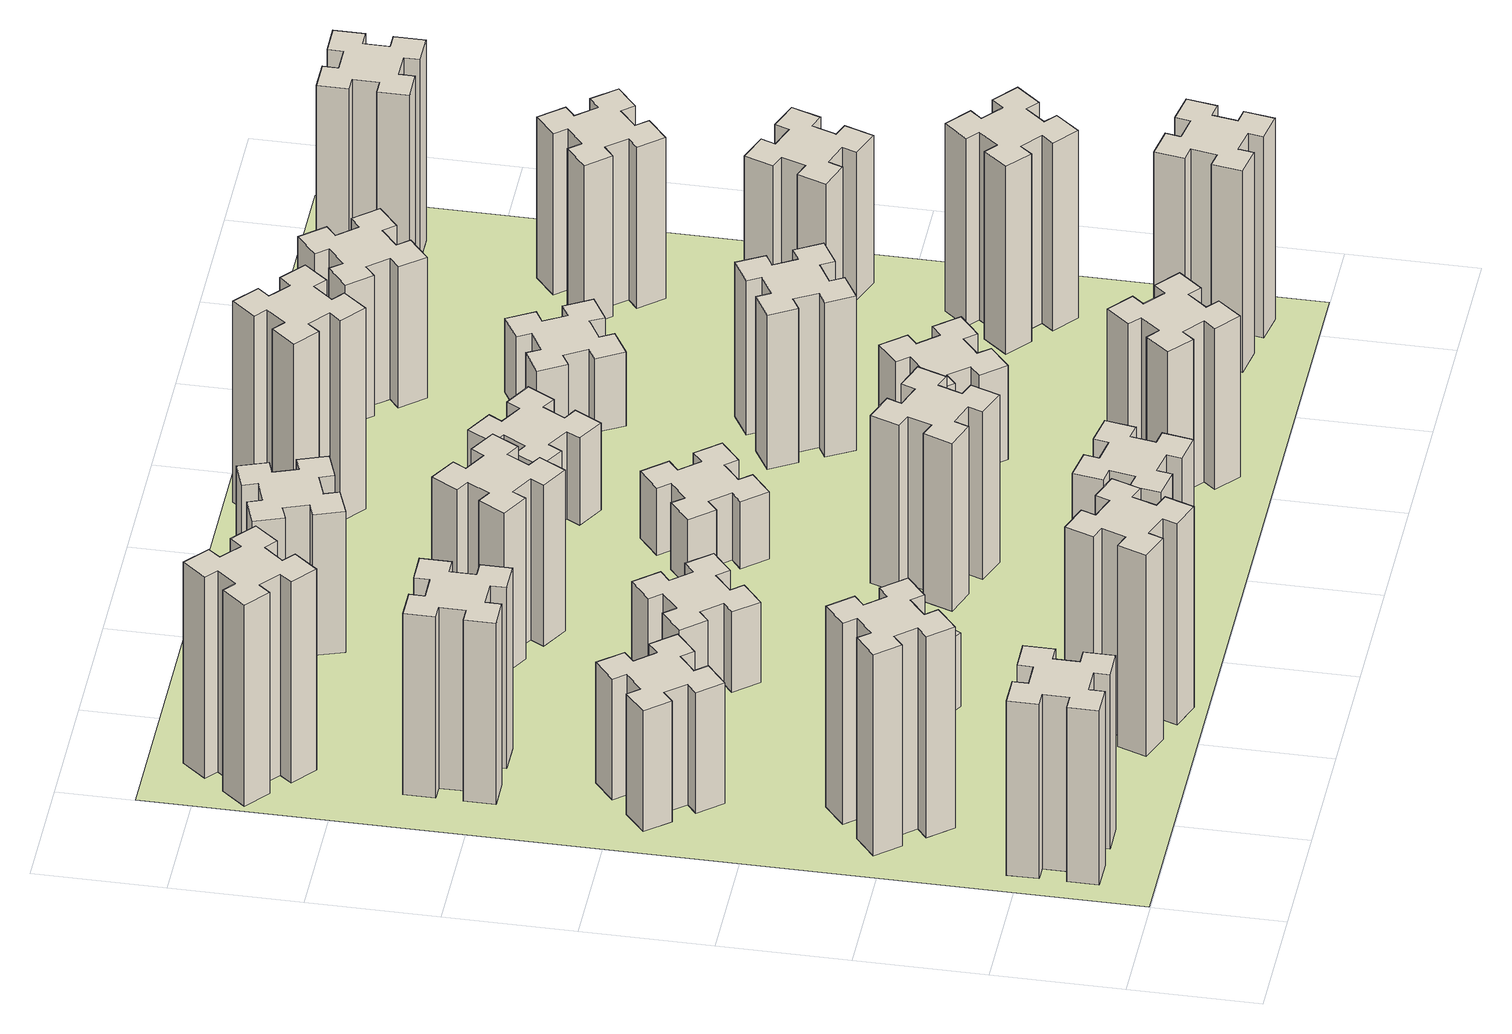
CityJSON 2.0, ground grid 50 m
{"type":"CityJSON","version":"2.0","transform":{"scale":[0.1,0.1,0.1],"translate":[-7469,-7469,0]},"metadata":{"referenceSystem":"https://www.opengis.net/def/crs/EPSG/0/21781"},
"CityObjects":{
"building1":{"type":"Building","attributes":{"class":"1000","function":"1000","usage":"1000","yearOfConstruction":2016,"roofType":"1000","measuredHeight":78,"storeysAboveGround":30,"storeysBelowGround":0},"geometry":[{"type":"Solid","lod":"1","boundaries":[[[[0,1,2,3,4,5,6,7,8,9,10,11,12,13,14,15,16,17,18,19]],[[17,16,20,21]],[[16,15,22,20]],[[15,14,23,22]],[[14,13,24,23]],[[13,12,25,24]],[[12,11,26,25]],[[11,10,27,26]],[[10,9,28,27]],[[9,8,29,28]],[[8,7,30,29]],[[7,6,31,30]],[[6,5,32,31]],[[5,4,33,32]],[[4,3,34,33]],[[3,2,35,34]],[[2,1,36,35]],[[1,0,37,36]],[[0,19,38,37]],[[19,18,39,38]],[[18,17,21,39]],[[24,25,26,27,28,29,30,31,32,33,34,35,36,37,38,39,21,20,22,23]]]]}]},
"building2":{"type":"Building","attributes":{"class":"1000","function":"1000","usage":"1000","yearOfConstruction":2016,"roofType":"1000","measuredHeight":90,"storeysAboveGround":30,"storeysBelowGround":0},"geometry":[{"type":"Solid","lod":"1","boundaries":[[[[40,41,42,43,44,45,46,47,48,49,50,51,52,53,54,55,56,57,58,59]],[[57,56,60,61]],[[56,55,62,60]],[[55,54,63,62]],[[54,53,64,63]],[[53,52,65,64]],[[52,51,66,65]],[[51,50,67,66]],[[50,49,68,67]],[[49,48,69,68]],[[48,47,70,69]],[[47,46,71,70]],[[46,45,72,71]],[[45,44,73,72]],[[44,43,74,73]],[[43,42,75,74]],[[42,41,76,75]],[[41,40,77,76]],[[40,59,78,77]],[[59,58,79,78]],[[58,57,61,79]],[[64,65,66,67,68,69,70,71,72,73,74,75,76,77,78,79,61,60,62,63]]]]}]},
"building3":{"type":"Building","attributes":{"class":"1000","function":"1000","usage":"1000","yearOfConstruction":2016,"roofType":"1000","measuredHeight":54,"storeysAboveGround":30,"storeysBelowGround":0},"geometry":[{"type":"Solid","lod":"1","boundaries":[[[[80,81,82,83,84,85,86,87,88,89,90,91,92,93,94,95,96,97,98,99]],[[97,96,100,101]],[[96,95,102,100]],[[95,94,103,102]],[[94,93,104,103]],[[93,92,105,104]],[[92,91,106,105]],[[91,90,107,106]],[[90,89,108,107]],[[89,88,109,108]],[[88,87,110,109]],[[87,86,111,110]],[[86,85,112,111]],[[85,84,113,112]],[[84,83,114,113]],[[83,82,115,114]],[[82,81,116,115]],[[81,80,117,116]],[[80,99,118,117]],[[99,98,119,118]],[[98,97,101,119]],[[104,105,106,107,108,109,110,111,112,113,114,115,116,117,118,119,101,100,102,103]]]]}]},
"building4":{"type":"Building","attributes":{"class":"1000","function":"1000","usage":"1000","yearOfConstruction":2016,"roofType":"1000","measuredHeight":81,"storeysAboveGround":30,"storeysBelowGround":0},"geometry":[{"type":"Solid","lod":"1","boundaries":[[[[120,121,122,123,124,125,126,127,128,129,130,131,132,133,134,135,136,137,138,139]],[[137,136,140,141]],[[136,135,142,140]],[[135,134,143,142]],[[134,133,144,143]],[[133,132,145,144]],[[132,131,146,145]],[[131,130,147,146]],[[130,129,148,147]],[[129,128,149,148]],[[128,127,150,149]],[[127,126,151,150]],[[126,125,152,151]],[[125,124,153,152]],[[124,123,154,153]],[[123,122,155,154]],[[122,121,156,155]],[[121,120,157,156]],[[120,139,158,157]],[[139,138,159,158]],[[138,137,141,159]],[[144,145,146,147,148,149,150,151,152,153,154,155,156,157,158,159,141,140,142,143]]]]}]},
"building5":{"type":"Building","attributes":{"class":"1000","function":"1000","usage":"1000","yearOfConstruction":2016,"roofType":"1000","measuredHeight":90,"storeysAboveGround":30,"storeysBelowGround":0},"geometry":[{"type":"Solid","lod":"1","boundaries":[[[[160,161,162,163,164,165,166,167,168,169,170,171,172,173,174,175,176,177,178,179]],[[177,176,180,181]],[[176,175,182,180]],[[175,174,183,182]],[[174,173,184,183]],[[173,172,185,184]],[[172,171,186,185]],[[171,170,187,186]],[[170,169,188,187]],[[169,168,189,188]],[[168,167,190,189]],[[167,166,191,190]],[[166,165,192,191]],[[165,164,193,192]],[[164,163,194,193]],[[163,162,195,194]],[[162,161,196,195]],[[161,160,197,196]],[[160,179,198,197]],[[179,178,199,198]],[[178,177,181,199]],[[184,185,186,187,188,189,190,191,192,193,194,195,196,197,198,199,181,180,182,183]]]]}]},
"building6":{"type":"Building","attributes":{"class":"1000","function":"1000","usage":"1000","yearOfConstruction":2016,"roofType":"1000","measuredHeight":90,"storeysAboveGround":30,"storeysBelowGround":0},"geometry":[{"type":"Solid","lod":"1","boundaries":[[[[200,201,202,203,204,205,206,207,208,209,210,211,212,213,214,215,216,217,218,219]],[[217,216,220,221]],[[216,215,222,220]],[[215,214,223,222]],[[214,213,224,223]],[[213,212,225,224]],[[212,211,226,225]],[[211,210,227,226]],[[210,209,228,227]],[[209,208,229,228]],[[208,207,230,229]],[[207,206,231,230]],[[206,205,232,231]],[[205,204,233,232]],[[204,203,234,233]],[[203,202,235,234]],[[202,201,236,235]],[[201,200,237,236]],[[200,219,238,237]],[[219,218,239,238]],[[218,217,221,239]],[[224,225,226,227,228,229,230,231,232,233,234,235,236,237,238,239,221,220,222,223]]]]}]},
"building7":{"type":"Building","attributes":{"class":"1000","function":"1000","usage":"1000","yearOfConstruction":2016,"roofType":"1000","measuredHeight":33,"storeysAboveGround":30,"storeysBelowGround":0},"geometry":[{"type":"Solid","lod":"1","boundaries":[[[[240,241,242,243,244,245,246,247,248,249,250,251,252,253,254,255,256,257,258,259]],[[257,256,260,261]],[[256,255,262,260]],[[255,254,263,262]],[[254,253,264,263]],[[253,252,265,264]],[[252,251,266,265]],[[251,250,267,266]],[[250,249,268,267]],[[249,248,269,268]],[[248,247,270,269]],[[247,246,271,270]],[[246,245,272,271]],[[245,244,273,272]],[[244,243,274,273]],[[243,242,275,274]],[[242,241,276,275]],[[241,240,277,276]],[[240,259,278,277]],[[259,258,279,278]],[[258,257,261,279]],[[264,265,266,267,268,269,270,271,272,273,274,275,276,277,278,279,261,260,262,263]]]]}]},
"building8":{"type":"Building","attributes":{"class":"1000","function":"1000","usage":"1000","yearOfConstruction":2016,"roofType":"1000","measuredHeight":36,"storeysAboveGround":30,"storeysBelowGround":0},"geometry":[{"type":"Solid","lod":"1","boundaries":[[[[280,281,282,283,284,285,286,287,288,289,290,291,292,293,294,295,296,297,298,299]],[[297,296,300,301]],[[296,295,302,300]],[[295,294,303,302]],[[294,293,304,303]],[[293,292,305,304]],[[292,291,306,305]],[[291,290,307,306]],[[290,289,308,307]],[[289,288,309,308]],[[288,287,310,309]],[[287,286,311,310]],[[286,285,312,311]],[[285,284,313,312]],[[284,283,314,313]],[[283,282,315,314]],[[282,281,316,315]],[[281,280,317,316]],[[280,299,318,317]],[[299,298,319,318]],[[298,297,301,319]],[[304,305,306,307,308,309,310,311,312,313,314,315,316,317,318,319,301,300,302,303]]]]}]},
"building9":{"type":"Building","attributes":{"class":"1000","function":"1000","usage":"1000","yearOfConstruction":2016,"roofType":"1000","measuredHeight":69,"storeysAboveGround":30,"storeysBelowGround":0},"geometry":[{"type":"Solid","lod":"1","boundaries":[[[[320,321,322,323,324,325,326,327,328,329,330,331,332,333,334,335,336,337,338,339]],[[337,336,340,341]],[[336,335,342,340]],[[335,334,343,342]],[[334,333,344,343]],[[333,332,345,344]],[[332,331,346,345]],[[331,330,347,346]],[[330,329,348,347]],[[329,328,349,348]],[[328,327,350,349]],[[327,326,351,350]],[[326,325,352,351]],[[325,324,353,352]],[[324,323,354,353]],[[323,322,355,354]],[[322,321,356,355]],[[321,320,357,356]],[[320,339,358,357]],[[339,338,359,358]],[[338,337,341,359]],[[344,345,346,347,348,349,350,351,352,353,354,355,356,357,358,359,341,340,342,343]]]]}]},
"building10":{"type":"Building","attributes":{"class":"1000","function":"1000","usage":"1000","yearOfConstruction":2016,"roofType":"1000","measuredHeight":72,"storeysAboveGround":30,"storeysBelowGround":0},"geometry":[{"type":"Solid","lod":"1","boundaries":[[[[360,361,362,363,364,365,366,367,368,369,370,371,372,373,374,375,376,377,378,379]],[[377,376,380,381]],[[376,375,382,380]],[[375,374,383,382]],[[374,373,384,383]],[[373,372,385,384]],[[372,371,386,385]],[[371,370,387,386]],[[370,369,388,387]],[[369,368,389,388]],[[368,367,390,389]],[[367,366,391,390]],[[366,365,392,391]],[[365,364,393,392]],[[364,363,394,393]],[[363,362,395,394]],[[362,361,396,395]],[[361,360,397,396]],[[360,379,398,397]],[[379,378,399,398]],[[378,377,381,399]],[[384,385,386,387,388,389,390,391,392,393,394,395,396,397,398,399,381,380,382,383]]]]}]},
"building11":{"type":"Building","attributes":{"class":"1000","function":"1000","usage":"1000","yearOfConstruction":2016,"roofType":"1000","measuredHeight":63,"storeysAboveGround":30,"storeysBelowGround":0},"geometry":[{"type":"Solid","lod":"1","boundaries":[[[[400,401,402,403,404,405,406,407,408,409,410,411,412,413,414,415,416,417,418,419]],[[417,416,420,421]],[[416,415,422,420]],[[415,414,423,422]],[[414,413,424,423]],[[413,412,425,424]],[[412,411,426,425]],[[411,410,427,426]],[[410,409,428,427]],[[409,408,429,428]],[[408,407,430,429]],[[407,406,431,430]],[[406,405,432,431]],[[405,404,433,432]],[[404,403,434,433]],[[403,402,435,434]],[[402,401,436,435]],[[401,400,437,436]],[[400,419,438,437]],[[419,418,439,438]],[[418,417,421,439]],[[424,425,426,427,428,429,430,431,432,433,434,435,436,437,438,439,421,420,422,423]]]]}]},
"building12":{"type":"Building","attributes":{"class":"1000","function":"1000","usage":"1000","yearOfConstruction":2016,"roofType":"1000","measuredHeight":75,"storeysAboveGround":30,"storeysBelowGround":0},"geometry":[{"type":"Solid","lod":"1","boundaries":[[[[440,441,442,443,444,445,446,447,448,449,450,451,452,453,454,455,456,457,458,459]],[[457,456,460,461]],[[456,455,462,460]],[[455,454,463,462]],[[454,453,464,463]],[[453,452,465,464]],[[452,451,466,465]],[[451,450,467,466]],[[450,449,468,467]],[[449,448,469,468]],[[448,447,470,469]],[[447,446,471,470]],[[446,445,472,471]],[[445,444,473,472]],[[444,443,474,473]],[[443,442,475,474]],[[442,441,476,475]],[[441,440,477,476]],[[440,459,478,477]],[[459,458,479,478]],[[458,457,461,479]],[[464,465,466,467,468,469,470,471,472,473,474,475,476,477,478,479,461,460,462,463]]]]}]},
"building13":{"type":"Building","attributes":{"class":"1000","function":"1000","usage":"1000","yearOfConstruction":2016,"roofType":"1000","measuredHeight":30,"storeysAboveGround":30,"storeysBelowGround":0},"geometry":[{"type":"Solid","lod":"1","boundaries":[[[[480,481,482,483,484,485,486,487,488,489,490,491,492,493,494,495,496,497,498,499]],[[497,496,500,501]],[[496,495,502,500]],[[495,494,503,502]],[[494,493,504,503]],[[493,492,505,504]],[[492,491,506,505]],[[491,490,507,506]],[[490,489,508,507]],[[489,488,509,508]],[[488,487,510,509]],[[487,486,511,510]],[[486,485,512,511]],[[485,484,513,512]],[[484,483,514,513]],[[483,482,515,514]],[[482,481,516,515]],[[481,480,517,516]],[[480,499,518,517]],[[499,498,519,518]],[[498,497,501,519]],[[504,505,506,507,508,509,510,511,512,513,514,515,516,517,518,519,501,500,502,503]]]]}]},
"building14":{"type":"Building","attributes":{"class":"1000","function":"1000","usage":"1000","yearOfConstruction":2016,"roofType":"1000","measuredHeight":72,"storeysAboveGround":30,"storeysBelowGround":0},"geometry":[{"type":"Solid","lod":"1","boundaries":[[[[520,521,522,523,524,525,526,527,528,529,530,531,532,533,534,535,536,537,538,539]],[[537,536,540,541]],[[536,535,542,540]],[[535,534,543,542]],[[534,533,544,543]],[[533,532,545,544]],[[532,531,546,545]],[[531,530,547,546]],[[530,529,548,547]],[[529,528,549,548]],[[528,527,550,549]],[[527,526,551,550]],[[526,525,552,551]],[[525,524,553,552]],[[524,523,554,553]],[[523,522,555,554]],[[522,521,556,555]],[[521,520,557,556]],[[520,539,558,557]],[[539,538,559,558]],[[538,537,541,559]],[[544,545,546,547,548,549,550,551,552,553,554,555,556,557,558,559,541,540,542,543]]]]}]},
"building15":{"type":"Building","attributes":{"class":"1000","function":"1000","usage":"1000","yearOfConstruction":2016,"roofType":"1000","measuredHeight":39,"storeysAboveGround":30,"storeysBelowGround":0},"geometry":[{"type":"Solid","lod":"1","boundaries":[[[[560,561,562,563,564,565,566,567,568,569,570,571,572,573,574,575,576,577,578,579]],[[577,576,580,581]],[[576,575,582,580]],[[575,574,583,582]],[[574,573,584,583]],[[573,572,585,584]],[[572,571,586,585]],[[571,570,587,586]],[[570,569,588,587]],[[569,568,589,588]],[[568,567,590,589]],[[567,566,591,590]],[[566,565,592,591]],[[565,564,593,592]],[[564,563,594,593]],[[563,562,595,594]],[[562,561,596,595]],[[561,560,597,596]],[[560,579,598,597]],[[579,578,599,598]],[[578,577,581,599]],[[584,585,586,587,588,589,590,591,592,593,594,595,596,597,598,599,581,580,582,583]]]]}]},
"building16":{"type":"Building","attributes":{"class":"1000","function":"1000","usage":"1000","yearOfConstruction":2016,"roofType":"1000","measuredHeight":90,"storeysAboveGround":30,"storeysBelowGround":0},"geometry":[{"type":"Solid","lod":"1","boundaries":[[[[600,601,602,603,604,605,606,607,608,609,610,611,612,613,614,615,616,617,618,619]],[[617,616,620,621]],[[616,615,622,620]],[[615,614,623,622]],[[614,613,624,623]],[[613,612,625,624]],[[612,611,626,625]],[[611,610,627,626]],[[610,609,628,627]],[[609,608,629,628]],[[608,607,630,629]],[[607,606,631,630]],[[606,605,632,631]],[[605,604,633,632]],[[604,603,634,633]],[[603,602,635,634]],[[602,601,636,635]],[[601,600,637,636]],[[600,619,638,637]],[[619,618,639,638]],[[618,617,621,639]],[[624,625,626,627,628,629,630,631,632,633,634,635,636,637,638,639,621,620,622,623]]]]}]},
"building17":{"type":"Building","attributes":{"class":"1000","function":"1000","usage":"1000","yearOfConstruction":2016,"roofType":"1000","measuredHeight":42,"storeysAboveGround":30,"storeysBelowGround":0},"geometry":[{"type":"Solid","lod":"1","boundaries":[[[[640,641,642,643,644,645,646,647,648,649,650,651,652,653,654,655,656,657,658,659]],[[657,656,660,661]],[[656,655,662,660]],[[655,654,663,662]],[[654,653,664,663]],[[653,652,665,664]],[[652,651,666,665]],[[651,650,667,666]],[[650,649,668,667]],[[649,648,669,668]],[[648,647,670,669]],[[647,646,671,670]],[[646,645,672,671]],[[645,644,673,672]],[[644,643,674,673]],[[643,642,675,674]],[[642,641,676,675]],[[641,640,677,676]],[[640,659,678,677]],[[659,658,679,678]],[[658,657,661,679]],[[664,665,666,667,668,669,670,671,672,673,674,675,676,677,678,679,661,660,662,663]]]]}]},
"building18":{"type":"Building","attributes":{"class":"1000","function":"1000","usage":"1000","yearOfConstruction":2016,"roofType":"1000","measuredHeight":69,"storeysAboveGround":30,"storeysBelowGround":0},"geometry":[{"type":"Solid","lod":"1","boundaries":[[[[680,681,682,683,684,685,686,687,688,689,690,691,692,693,694,695,696,697,698,699]],[[697,696,700,701]],[[696,695,702,700]],[[695,694,703,702]],[[694,693,704,703]],[[693,692,705,704]],[[692,691,706,705]],[[691,690,707,706]],[[690,689,708,707]],[[689,688,709,708]],[[688,687,710,709]],[[687,686,711,710]],[[686,685,712,711]],[[685,684,713,712]],[[684,683,714,713]],[[683,682,715,714]],[[682,681,716,715]],[[681,680,717,716]],[[680,699,718,717]],[[699,698,719,718]],[[698,697,701,719]],[[704,705,706,707,708,709,710,711,712,713,714,715,716,717,718,719,701,700,702,703]]]]}]},
"building19":{"type":"Building","attributes":{"class":"1000","function":"1000","usage":"1000","yearOfConstruction":2016,"roofType":"1000","measuredHeight":33,"storeysAboveGround":30,"storeysBelowGround":0},"geometry":[{"type":"Solid","lod":"1","boundaries":[[[[720,721,722,723,724,725,726,727,728,729,730,731,732,733,734,735,736,737,738,739]],[[737,736,740,741]],[[736,735,742,740]],[[735,734,743,742]],[[734,733,744,743]],[[733,732,745,744]],[[732,731,746,745]],[[731,730,747,746]],[[730,729,748,747]],[[729,728,749,748]],[[728,727,750,749]],[[727,726,751,750]],[[726,725,752,751]],[[725,724,753,752]],[[724,723,754,753]],[[723,722,755,754]],[[722,721,756,755]],[[721,720,757,756]],[[720,739,758,757]],[[739,738,759,758]],[[738,737,741,759]],[[744,745,746,747,748,749,750,751,752,753,754,755,756,757,758,759,741,740,742,743]]]]}]},
"building20":{"type":"Building","attributes":{"class":"1000","function":"1000","usage":"1000","yearOfConstruction":2016,"roofType":"1000","measuredHeight":90,"storeysAboveGround":30,"storeysBelowGround":0},"geometry":[{"type":"Solid","lod":"1","boundaries":[[[[760,761,762,763,764,765,766,767,768,769,770,771,772,773,774,775,776,777,778,779]],[[777,776,780,781]],[[776,775,782,780]],[[775,774,783,782]],[[774,773,784,783]],[[773,772,785,784]],[[772,771,786,785]],[[771,770,787,786]],[[770,769,788,787]],[[769,768,789,788]],[[768,767,790,789]],[[767,766,791,790]],[[766,765,792,791]],[[765,764,793,792]],[[764,763,794,793]],[[763,762,795,794]],[[762,761,796,795]],[[761,760,797,796]],[[760,779,798,797]],[[779,778,799,798]],[[778,777,781,799]],[[784,785,786,787,788,789,790,791,792,793,794,795,796,797,798,799,781,780,782,783]]]]}]},
"building21":{"type":"Building","attributes":{"class":"1000","function":"1000","usage":"1000","yearOfConstruction":2016,"roofType":"1000","measuredHeight":63,"storeysAboveGround":30,"storeysBelowGround":0},"geometry":[{"type":"Solid","lod":"1","boundaries":[[[[800,801,802,803,804,805,806,807,808,809,810,811,812,813,814,815,816,817,818,819]],[[817,816,820,821]],[[816,815,822,820]],[[815,814,823,822]],[[814,813,824,823]],[[813,812,825,824]],[[812,811,826,825]],[[811,810,827,826]],[[810,809,828,827]],[[809,808,829,828]],[[808,807,830,829]],[[807,806,831,830]],[[806,805,832,831]],[[805,804,833,832]],[[804,803,834,833]],[[803,802,835,834]],[[802,801,836,835]],[[801,800,837,836]],[[800,819,838,837]],[[819,818,839,838]],[[818,817,821,839]],[[824,825,826,827,828,829,830,831,832,833,834,835,836,837,838,839,821,820,822,823]]]]}]},
"building22":{"type":"Building","attributes":{"class":"1000","function":"1000","usage":"1000","yearOfConstruction":2016,"roofType":"1000","measuredHeight":84,"storeysAboveGround":30,"storeysBelowGround":0},"geometry":[{"type":"Solid","lod":"1","boundaries":[[[[840,841,842,843,844,845,846,847,848,849,850,851,852,853,854,855,856,857,858,859]],[[857,856,860,861]],[[856,855,862,860]],[[855,854,863,862]],[[854,853,864,863]],[[853,852,865,864]],[[852,851,866,865]],[[851,850,867,866]],[[850,849,868,867]],[[849,848,869,868]],[[848,847,870,869]],[[847,846,871,870]],[[846,845,872,871]],[[845,844,873,872]],[[844,843,874,873]],[[843,842,875,874]],[[842,841,876,875]],[[841,840,877,876]],[[840,859,878,877]],[[859,858,879,878]],[[858,857,861,879]],[[864,865,866,867,868,869,870,871,872,873,874,875,876,877,878,879,861,860,862,863]]]]}]},
"building23":{"type":"Building","attributes":{"class":"1000","function":"1000","usage":"1000","yearOfConstruction":2016,"roofType":"1000","measuredHeight":66,"storeysAboveGround":30,"storeysBelowGround":0},"geometry":[{"type":"Solid","lod":"1","boundaries":[[[[880,881,882,883,884,885,886,887,888,889,890,891,892,893,894,895,896,897,898,899]],[[897,896,900,901]],[[896,895,902,900]],[[895,894,903,902]],[[894,893,904,903]],[[893,892,905,904]],[[892,891,906,905]],[[891,890,907,906]],[[890,889,908,907]],[[889,888,909,908]],[[888,887,910,909]],[[887,886,911,910]],[[886,885,912,911]],[[885,884,913,912]],[[884,883,914,913]],[[883,882,915,914]],[[882,881,916,915]],[[881,880,917,916]],[[880,899,918,917]],[[899,898,919,918]],[[898,897,901,919]],[[904,905,906,907,908,909,910,911,912,913,914,915,916,917,918,919,901,900,902,903]]]]}]},
"building24":{"type":"Building","attributes":{"class":"1000","function":"1000","usage":"1000","yearOfConstruction":2016,"roofType":"1000","measuredHeight":72,"storeysAboveGround":30,"storeysBelowGround":0},"geometry":[{"type":"Solid","lod":"1","boundaries":[[[[920,921,922,923,924,925,926,927,928,929,930,931,932,933,934,935,936,937,938,939]],[[937,936,940,941]],[[936,935,942,940]],[[935,934,943,942]],[[934,933,944,943]],[[933,932,945,944]],[[932,931,946,945]],[[931,930,947,946]],[[930,929,948,947]],[[929,928,949,948]],[[928,927,950,949]],[[927,926,951,950]],[[926,925,952,951]],[[925,924,953,952]],[[924,923,954,953]],[[923,922,955,954]],[[922,921,956,955]],[[921,920,957,956]],[[920,939,958,957]],[[939,938,959,958]],[[938,937,941,959]],[[944,945,946,947,948,949,950,951,952,953,954,955,956,957,958,959,941,940,942,943]]]]}]},
"building25":{"type":"Building","attributes":{"class":"1000","function":"1000","usage":"1000","yearOfConstruction":2016,"roofType":"1000","measuredHeight":90,"storeysAboveGround":30,"storeysBelowGround":0},"geometry":[{"type":"Solid","lod":"1","boundaries":[[[[960,961,962,963,964,965,966,967,968,969,970,971,972,973,974,975,976,977,978,979]],[[977,976,980,981]],[[976,975,982,980]],[[975,974,983,982]],[[974,973,984,983]],[[973,972,985,984]],[[972,971,986,985]],[[971,970,987,986]],[[970,969,988,987]],[[969,968,989,988]],[[968,967,990,989]],[[967,966,991,990]],[[966,965,992,991]],[[965,964,993,992]],[[964,963,994,993]],[[963,962,995,994]],[[962,961,996,995]],[[961,960,997,996]],[[960,979,998,997]],[[979,978,999,998]],[[978,977,981,999]],[[984,985,986,987,988,989,990,991,992,993,994,995,996,997,998,999,981,980,982,983]]]]}]},
"landuse1":{"type":"LandUse","attributes":{"name":"plot1","function":"1010"},"geometry":[{"type":"MultiSurface","lod":"1","boundaries":[[[1000,1001,1002,1003]]]}]}
},
"vertices":[
[165,425,0],[165,325,0],[105,325,0],[105,205,0],[225,205,0],[225,265,0],[325,265,0],[325,205,0],[445,205,0],[445,325,0],[385,325,0],[385,425,0],[445,425,0],[445,545,0],[325,545,0],[325,485,0],[225,485,0],[225,545,0],[105,545,0],[105,425,0],[225,485,780],[225,545,780],[325,485,780],[325,545,780],[445,545,780],[445,425,780],[385,425,780],[385,325,780],[445,325,780],[445,205,780],[325,205,780],[325,265,780],[225,265,780],[225,205,780],[105,205,780],[105,325,780],[165,325,780],[165,425,780],[105,425,780],[105,545,780],
[492,1048,0],[427,1124,0],[473,1163,0],[396,1255,0],[304,1178,0],[343,1132,0],[266,1067,0],[228,1113,0],[136,1036,0],[213,944,0],[259,983,0],[323,906,0],[277,868,0],[354,776,0],[446,853,0],[408,899,0],[484,963,0],[523,917,0],[615,994,0],[538,1086,0],[484,963,900],[523,917,900],[408,899,900],[446,853,900],[354,776,900],[277,868,900],[323,906,900],[259,983,900],[213,944,900],[136,1036,900],[228,1113,900],[266,1067,900],[343,1132,900],[304,1178,900],[396,1255,900],[473,1163,900],[427,1124,900],[492,1048,900],[538,1086,900],[615,994,900],
[492,1888,0],[427,1964,0],[473,2003,0],[396,2095,0],[304,2018,0],[343,1972,0],[266,1907,0],[228,1953,0],[136,1876,0],[213,1784,0],[259,1823,0],[323,1746,0],[277,1708,0],[354,1616,0],[446,1693,0],[408,1739,0],[484,1803,0],[523,1757,0],[615,1834,0],[538,1926,0],[484,1803,540],[523,1757,540],[408,1739,540],[446,1693,540],[354,1616,540],[277,1708,540],[323,1746,540],[259,1823,540],[213,1784,540],[136,1876,540],[228,1953,540],[266,1907,540],[343,1972,540],[304,2018,540],[396,2095,540],[473,2003,540],[427,1964,540],[492,1888,540],[538,1926,540],[615,1834,540],
[485,2545,0],[485,2645,0],[545,2645,0],[545,2765,0],[425,2765,0],[425,2705,0],[325,2705,0],[325,2765,0],[205,2765,0],[205,2645,0],[265,2645,0],[265,2545,0],[205,2545,0],[205,2425,0],[325,2425,0],[325,2485,0],[425,2485,0],[425,2425,0],[545,2425,0],[545,2545,0],[425,2485,810],[425,2425,810],[325,2485,810],[325,2425,810],[205,2425,810],[205,2545,810],[265,2545,810],[265,2645,810],[205,2645,810],[205,2765,810],[325,2765,810],[325,2705,810],[425,2705,810],[425,2765,810],[545,2765,810],[545,2645,810],[485,2645,810],[485,2545,810],[545,2545,810],[545,2425,810],
[1029,360,0],[995,266,0],[939,287,0],[897,174,0],[1010,133,0],[1031,189,0],[1125,155,0],[1104,99,0],[1217,57,0],[1258,170,0],[1202,191,0],[1236,285,0],[1292,264,0],[1333,377,0],[1220,418,0],[1200,362,0],[1106,396,0],[1127,452,0],[1014,493,0],[973,380,0],[1106,396,900],[1127,452,900],[1200,362,900],[1220,418,900],[1333,377,900],[1292,264,900],[1236,285,900],[1202,191,900],[1258,170,900],[1217,57,900],[1104,99,900],[1125,155,900],[1031,189,900],[1010,133,900],[897,174,900],[939,287,900],[995,266,900],[1029,360,900],[973,380,900],[1014,493,900],
[384,3387,0],[308,3452,0],[346,3498,0],[254,3575,0],[177,3483,0],[223,3444,0],[159,3368,0],[113,3406,0],[36,3314,0],[128,3237,0],[166,3283,0],[243,3219,0],[204,3173,0],[296,3096,0],[373,3188,0],[327,3226,0],[392,3303,0],[438,3264,0],[515,3356,0],[423,3433,0],[392,3303,900],[438,3264,900],[327,3226,900],[373,3188,900],[296,3096,900],[204,3173,900],[243,3219,900],[166,3283,900],[128,3237,900],[36,3314,900],[113,3406,900],[159,3368,900],[223,3444,900],[177,3483,900],[254,3575,900],[346,3498,900],[308,3452,900],[384,3387,900],[423,3433,900],[515,3356,900],
[1086,1017,0],[1136,1104,0],[1188,1074,0],[1248,1178,0],[1144,1238,0],[1114,1186,0],[1027,1236,0],[1057,1288,0],[953,1348,0],[893,1244,0],[945,1214,0],[895,1127,0],[843,1157,0],[783,1053,0],[887,993,0],[917,1045,0],[1004,995,0],[974,943,0],[1078,883,0],[1138,987,0],[1004,995,330],[974,943,330],[917,1045,330],[887,993,330],[783,1053,330],[843,1157,330],[895,1127,330],[945,1214,330],[893,1244,330],[953,1348,330],[1057,1288,330],[1027,1236,330],[1114,1186,330],[1144,1238,330],[1248,1178,330],[1188,1074,330],[1136,1104,330],[1086,1017,330],[1138,987,330],[1078,883,330],
[1083,1972,0],[1006,1907,0],[968,1953,0],[876,1876,0],[953,1784,0],[999,1823,0],[1063,1746,0],[1017,1708,0],[1094,1616,0],[1186,1693,0],[1148,1739,0],[1224,1803,0],[1263,1757,0],[1355,1834,0],[1278,1926,0],[1232,1888,0],[1167,1964,0],[1213,2003,0],[1136,2095,0],[1044,2018,0],[1167,1964,360],[1213,2003,360],[1232,1888,360],[1278,1926,360],[1355,1834,360],[1263,1757,360],[1224,1803,360],[1148,1739,360],[1186,1693,360],[1094,1616,360],[1017,1708,360],[1063,1746,360],[999,1823,360],[953,1784,360],[876,1876,360],[968,1953,360],[1006,1907,360],[1083,1972,360],[1044,2018,360],[1136,2095,360],
[1656,444,0],[1638,345,0],[1579,356,0],[1558,237,0],[1677,217,0],[1687,276,0],[1785,258,0],[1775,199,0],[1893,178,0],[1914,297,0],[1855,307,0],[1872,405,0],[1931,395,0],[1952,513,0],[1834,534,0],[1824,475,0],[1725,492,0],[1736,551,0],[1617,572,0],[1597,454,0],[1725,492,690],[1736,551,690],[1824,475,690],[1834,534,690],[1952,513,690],[1931,395,690],[1872,405,690],[1855,307,690],[1914,297,690],[1893,178,690],[1775,199,690],[1785,258,690],[1687,276,690],[1677,217,690],[1558,237,690],[1579,356,690],[1638,345,690],[1656,444,690],[1597,454,690],[1617,572,690],
[1314,2666,0],[1227,2716,0],[1257,2768,0],[1153,2828,0],[1093,2724,0],[1145,2694,0],[1095,2607,0],[1043,2637,0],[983,2533,0],[1087,2473,0],[1117,2525,0],[1204,2475,0],[1174,2423,0],[1278,2363,0],[1338,2467,0],[1286,2497,0],[1336,2584,0],[1388,2554,0],[1448,2658,0],[1344,2718,0],[1336,2584,720],[1388,2554,720],[1286,2497,720],[1338,2467,720],[1278,2363,720],[1174,2423,720],[1204,2475,720],[1117,2525,720],[1087,2473,720],[983,2533,720],[1043,2637,720],[1095,2607,720],[1145,2694,720],[1093,2724,720],[1153,2828,720],[1257,2768,720],[1227,2716,720],[1314,2666,720],[1344,2718,720],[1448,2658,720],
[1125,3456,0],[1031,3422,0],[1010,3478,0],[897,3437,0],[939,3324,0],[995,3345,0],[1029,3251,0],[973,3230,0],[1014,3117,0],[1127,3159,0],[1106,3215,0],[1200,3249,0],[1220,3193,0],[1333,3234,0],[1292,3347,0],[1236,3326,0],[1202,3420,0],[1258,3440,0],[1217,3553,0],[1104,3512,0],[1202,3420,630],[1258,3440,630],[1236,3326,630],[1292,3347,630],[1333,3234,630],[1220,3193,630],[1200,3249,630],[1106,3215,630],[1127,3159,630],[1014,3117,630],[973,3230,630],[1029,3251,630],[995,3345,630],[939,3324,630],[897,3437,630],[1010,3478,630],[1031,3422,630],[1125,3456,630],[1104,3512,630],[1217,3553,630],
[1769,1200,0],[1735,1106,0],[1679,1127,0],[1637,1014,0],[1750,973,0],[1771,1029,0],[1865,995,0],[1844,939,0],[1957,897,0],[1998,1010,0],[1942,1031,0],[1976,1125,0],[2032,1104,0],[2073,1217,0],[1960,1258,0],[1940,1202,0],[1846,1236,0],[1867,1292,0],[1754,1333,0],[1713,1220,0],[1846,1236,750],[1867,1292,750],[1940,1202,750],[1960,1258,750],[2073,1217,750],[2032,1104,750],[1976,1125,750],[1942,1031,750],[1998,1010,750],[1957,897,750],[1844,939,750],[1865,995,750],[1771,1029,750],[1750,973,750],[1637,1014,750],[1679,1127,750],[1735,1106,750],[1769,1200,750],[1713,1220,750],[1754,1333,750],
[1972,1988,0],[1907,2064,0],[1953,2103,0],[1876,2195,0],[1784,2118,0],[1823,2072,0],[1746,2007,0],[1708,2053,0],[1616,1976,0],[1693,1884,0],[1739,1923,0],[1803,1846,0],[1757,1808,0],[1834,1716,0],[1926,1793,0],[1888,1839,0],[1964,1903,0],[2003,1857,0],[2095,1934,0],[2018,2026,0],[1964,1903,300],[2003,1857,300],[1888,1839,300],[1926,1793,300],[1834,1716,300],[1757,1808,300],[1803,1846,300],[1739,1923,300],[1693,1884,300],[1616,1976,300],[1708,2053,300],[1746,2007,300],[1823,2072,300],[1784,2118,300],[1876,2195,300],[1953,2103,300],[1907,2064,300],[1972,1988,300],[2018,2026,300],[2095,1934,300],
[2486,323,0],[2563,259,0],[2524,213,0],[2616,136,0],[2693,228,0],[2647,266,0],[2712,343,0],[2758,304,0],[2835,396,0],[2743,473,0],[2704,427,0],[2628,492,0],[2666,538,0],[2574,615,0],[2497,523,0],[2543,484,0],[2479,408,0],[2433,446,0],[2356,354,0],[2448,277,0],[2479,408,720],[2433,446,720],[2543,484,720],[2497,523,720],[2574,615,720],[2666,538,720],[2628,492,720],[2704,427,720],[2743,473,720],[2835,396,720],[2758,304,720],[2712,343,720],[2647,266,720],[2693,228,720],[2616,136,720],[2524,213,720],[2563,259,720],[2486,323,720],[2448,277,720],[2356,354,720],
[2026,2497,0],[2076,2584,0],[2128,2554,0],[2188,2658,0],[2084,2718,0],[2054,2666,0],[1967,2716,0],[1997,2768,0],[1893,2828,0],[1833,2724,0],[1885,2694,0],[1835,2607,0],[1783,2637,0],[1723,2533,0],[1827,2473,0],[1857,2525,0],[1944,2475,0],[1914,2423,0],[2018,2363,0],[2078,2467,0],[1944,2475,390],[1914,2423,390],[1857,2525,390],[1827,2473,390],[1723,2533,390],[1783,2637,390],[1835,2607,390],[1885,2694,390],[1833,2724,390],[1893,2828,390],[1997,2768,390],[1967,2716,390],[2054,2666,390],[2084,2718,390],[2188,2658,390],[2128,2554,390],[2076,2584,390],[2026,2497,390],[2078,2467,390],[2018,2363,390],
[1746,3383,0],[1823,3319,0],[1784,3273,0],[1876,3196,0],[1953,3288,0],[1907,3326,0],[1972,3403,0],[2018,3364,0],[2095,3456,0],[2003,3533,0],[1964,3487,0],[1888,3552,0],[1926,3598,0],[1834,3675,0],[1757,3583,0],[1803,3544,0],[1739,3468,0],[1693,3506,0],[1616,3414,0],[1708,3337,0],[1739,3468,900],[1693,3506,900],[1803,3544,900],[1757,3583,900],[1834,3675,900],[1926,3598,900],[1888,3552,900],[1964,3487,900],[2003,3533,900],[2095,3456,900],[2018,3364,900],[1972,3403,900],[1907,3326,900],[1953,3288,900],[1876,3196,900],[1784,3273,900],[1823,3319,900],[1746,3383,900],[1708,3337,900],[1616,3414,900],
[2563,1332,0],[2486,1267,0],[2448,1313,0],[2356,1236,0],[2433,1144,0],[2479,1183,0],[2543,1106,0],[2497,1068,0],[2574,976,0],[2666,1053,0],[2628,1099,0],[2704,1163,0],[2743,1117,0],[2835,1194,0],[2758,1286,0],[2712,1248,0],[2647,1324,0],[2693,1363,0],[2616,1455,0],[2524,1378,0],[2647,1324,420],[2693,1363,420],[2712,1248,420],[2758,1286,420],[2835,1194,420],[2743,1117,420],[2704,1163,420],[2628,1099,420],[2666,1053,420],[2574,976,420],[2497,1068,420],[2543,1106,420],[2479,1183,420],[2433,1144,420],[2356,1236,420],[2448,1313,420],[2486,1267,420],[2563,1332,420],[2524,1378,420],[2616,1455,420],
[2475,1744,0],[2525,1657,0],[2473,1627,0],[2533,1523,0],[2637,1583,0],[2607,1635,0],[2694,1685,0],[2724,1633,0],[2828,1693,0],[2768,1797,0],[2716,1767,0],[2666,1854,0],[2718,1884,0],[2658,1988,0],[2554,1928,0],[2584,1876,0],[2497,1826,0],[2467,1878,0],[2363,1818,0],[2423,1714,0],[2497,1826,690],[2467,1878,690],[2584,1876,690],[2554,1928,690],[2658,1988,690],[2718,1884,690],[2666,1854,690],[2716,1767,690],[2768,1797,690],[2828,1693,690],[2724,1633,690],[2694,1685,690],[2607,1635,690],[2637,1583,690],[2533,1523,690],[2473,1627,690],[2525,1657,690],[2475,1744,690],[2423,1714,690],[2363,1818,690],
[2475,2584,0],[2525,2497,0],[2473,2467,0],[2533,2363,0],[2637,2423,0],[2607,2475,0],[2694,2525,0],[2724,2473,0],[2828,2533,0],[2768,2637,0],[2716,2607,0],[2666,2694,0],[2718,2724,0],[2658,2828,0],[2554,2768,0],[2584,2716,0],[2497,2666,0],[2467,2718,0],[2363,2658,0],[2423,2554,0],[2497,2666,330],[2467,2718,330],[2584,2716,330],[2554,2768,330],[2658,2828,330],[2718,2724,330],[2666,2694,330],[2716,2607,330],[2768,2637,330],[2828,2533,330],[2724,2473,330],[2694,2525,330],[2607,2475,330],[2637,2423,330],[2533,2363,330],[2473,2467,330],[2525,2497,330],[2475,2584,330],[2423,2554,330],[2363,2658,330],
[3504,475,0],[3405,492,0],[3416,551,0],[3297,572,0],[3277,454,0],[3336,444,0],[3318,345,0],[3259,356,0],[3238,237,0],[3357,217,0],[3367,276,0],[3465,258,0],[3455,199,0],[3573,178,0],[3594,297,0],[3535,307,0],[3552,405,0],[3611,395,0],[3632,513,0],[3514,534,0],[3552,405,900],[3611,395,900],[3535,307,900],[3594,297,900],[3573,178,900],[3455,199,900],[3465,258,900],[3367,276,900],[3357,217,900],[3238,237,900],[3259,356,900],[3318,345,900],[3336,444,900],[3277,454,900],[3297,572,900],[3416,551,900],[3405,492,900],[3504,475,900],[3514,534,900],[3632,513,900],
[2712,3368,0],[2647,3444,0],[2693,3483,0],[2616,3575,0],[2524,3498,0],[2563,3452,0],[2486,3387,0],[2448,3433,0],[2356,3356,0],[2433,3264,0],[2479,3303,0],[2543,3226,0],[2497,3188,0],[2574,3096,0],[2666,3173,0],[2628,3219,0],[2704,3283,0],[2743,3237,0],[2835,3314,0],[2758,3406,0],[2704,3283,630],[2743,3237,630],[2628,3219,630],[2666,3173,630],[2574,3096,630],[2497,3188,630],[2543,3226,630],[2479,3303,630],[2433,3264,630],[2356,3356,630],[2448,3433,630],[2486,3387,630],[2563,3452,630],[2524,3498,630],[2616,3575,630],[2693,3483,630],[2647,3444,630],[2712,3368,630],[2758,3406,630],[2835,3314,630],
[3487,1006,0],[3552,1083,0],[3598,1044,0],[3675,1136,0],[3583,1213,0],[3544,1167,0],[3468,1232,0],[3506,1278,0],[3414,1355,0],[3337,1263,0],[3383,1224,0],[3319,1148,0],[3273,1186,0],[3196,1094,0],[3288,1017,0],[3326,1063,0],[3403,999,0],[3364,953,0],[3456,876,0],[3533,968,0],[3403,999,840],[3364,953,840],[3326,1063,840],[3288,1017,840],[3196,1094,840],[3273,1186,840],[3319,1148,840],[3383,1224,840],[3337,1263,840],[3414,1355,840],[3506,1278,840],[3468,1232,840],[3544,1167,840],[3583,1213,840],[3675,1136,840],[3598,1044,840],[3552,1083,840],[3487,1006,840],[3533,968,840],[3456,876,840],
[3520,1942,0],[3426,1976,0],[3447,2032,0],[3334,2073,0],[3293,1960,0],[3349,1940,0],[3315,1846,0],[3259,1867,0],[3217,1754,0],[3330,1713,0],[3351,1769,0],[3445,1735,0],[3424,1679,0],[3537,1637,0],[3578,1750,0],[3522,1771,0],[3556,1865,0],[3612,1844,0],[3653,1957,0],[3540,1998,0],[3556,1865,660],[3612,1844,660],[3522,1771,660],[3578,1750,660],[3537,1637,660],[3424,1679,660],[3445,1735,660],[3351,1769,660],[3330,1713,660],[3217,1754,660],[3259,1867,660],[3315,1846,660],[3349,1940,660],[3293,1960,660],[3334,2073,660],[3447,2032,660],[3426,1976,660],[3520,1942,660],[3540,1998,660],[3653,1957,660],
[3219,2563,0],[3283,2486,0],[3237,2448,0],[3314,2356,0],[3406,2433,0],[3368,2479,0],[3444,2543,0],[3483,2497,0],[3575,2574,0],[3498,2666,0],[3452,2628,0],[3387,2704,0],[3433,2743,0],[3356,2835,0],[3264,2758,0],[3303,2712,0],[3226,2647,0],[3188,2693,0],[3096,2616,0],[3173,2524,0],[3226,2647,720],[3188,2693,720],[3303,2712,720],[3264,2758,720],[3356,2835,720],[3433,2743,720],[3387,2704,720],[3452,2628,720],[3498,2666,720],[3575,2574,720],[3483,2497,720],[3444,2543,720],[3368,2479,720],[3406,2433,720],[3314,2356,720],[3237,2448,720],[3283,2486,720],[3219,2563,720],[3173,2524,720],[3096,2616,720],
[3285,3325,0],[3385,3325,0],[3385,3265,0],[3505,3265,0],[3505,3385,0],[3445,3385,0],[3445,3485,0],[3505,3485,0],[3505,3605,0],[3385,3605,0],[3385,3545,0],[3285,3545,0],[3285,3605,0],[3165,3605,0],[3165,3485,0],[3225,3485,0],[3225,3385,0],[3165,3385,0],[3165,3265,0],[3285,3265,0],[3225,3385,900],[3165,3385,900],[3225,3485,900],[3165,3485,900],[3165,3605,900],[3285,3605,900],[3285,3545,900],[3385,3545,900],[3385,3605,900],[3505,3605,900],[3505,3485,900],[3445,3485,900],[3445,3385,900],[3505,3385,900],[3505,3265,900],[3385,3265,900],[3385,3325,900],[3285,3325,900],[3285,3265,900],[3165,3265,900],
[5,3705,0],[3705,3705,0],[3705,5,0],[5,5,0]
]}
